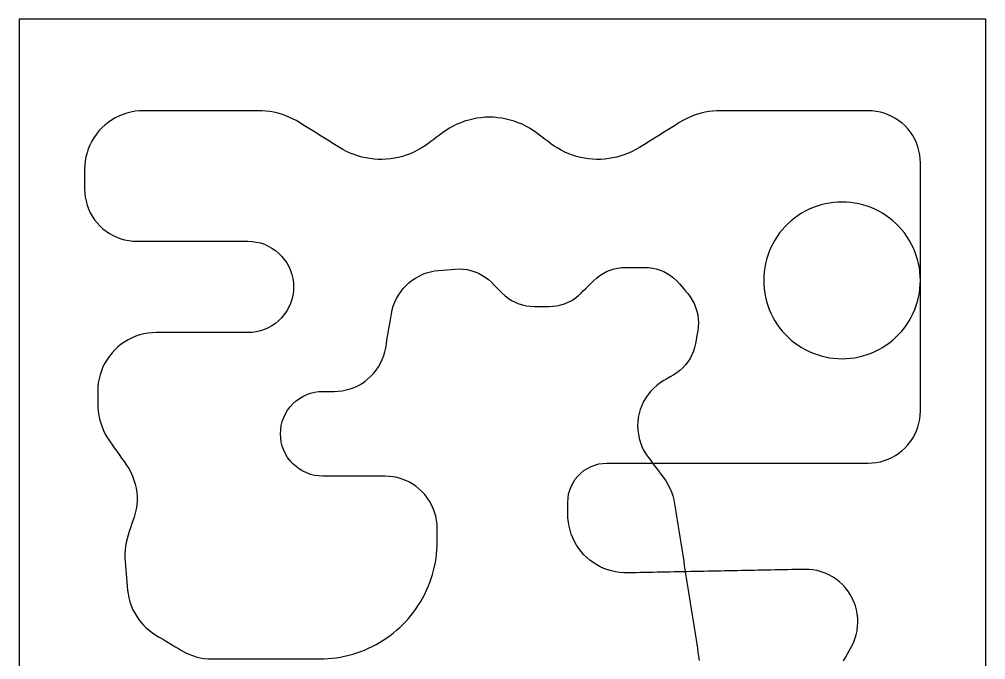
# Model space of a CAD drawing. Header units: millimetres. Extents: x 180000 to 328000, y 0 to 160000.
# Drawn here: x 180000 to 328000, y 61887 to 160000 of the extents above; entities that cross this region are included whole.
import ezdxf

# ---------------------------------------------------------------- set-up
doc = ezdxf.new("R2010")
doc.units = ezdxf.units.MM
for name, color, linetype in [('FLOOR', 8, 'Continuous'), ('LOWER', 4, 'Continuous'), ('MIDDLE', 30, 'Continuous'), ('UPPER', 3, 'Continuous')]:
    doc.layers.add(name, color=color, linetype=linetype)

msp = doc.modelspace()

# ---------------------------------------------------------------- linework, layer by layer
at = {"layer": 'FLOOR'}
msp.add_lwpolyline([(180000, 0), (328000, 0), (328000, 160000), (180000, 160000)], close=True, dxfattribs=at)
at = {"layer": 'LOWER'}
for p, q in [((304059, 131842, 1133), (303420, 131719, 1176)), ((304703, 131930, 1090), (304059, 131842, 1133)), ((305350, 131982, 1047), (304703, 131930, 1090)), ((306000, 132000, 1006), (305350, 131982, 1047)), ((306650, 131982, 966), (306000, 132000, 1006)), ((307297, 131930, 927), (306650, 131982, 966)), ((307941, 131842, 888), (307297, 131930, 927)), ((308580, 131719, 851), (307941, 131842, 888)), ((299813, 130282, 1455), (299266, 129932, 1504)), ((300379, 130602, 1407), (299813, 130282, 1455)), ((300961, 130891, 1359), (300379, 130602, 1407)), ((301558, 131148, 1312), (300961, 130891, 1359)), ((302168, 131372, 1266), (301558, 131148, 1312)), ((302790, 131563, 1221), (302168, 131372, 1266)), ((303420, 131719, 1176), (302790, 131563, 1221)), ((309210, 131563, 815), (308580, 131719, 851)), ((309832, 131372, 780), (309210, 131563, 815)), ((310442, 131148, 746), (309832, 131372, 780)), ((311039, 130891, 713), (310442, 131148, 746)), ((311621, 130602, 682), (311039, 130891, 713)), ((312187, 130282, 651), (311621, 130602, 682)), ((312734, 129932, 622), (312187, 130282, 651)), ((298231, 129146, 1603), (297748, 128712, 1654)), ((298738, 129553, 1553), (298231, 129146, 1603)), ((299266, 129932, 1504), (298738, 129553, 1553)), ((313262, 129553, 594), (312734, 129932, 622)), ((313769, 129146, 568), (313262, 129553, 594)), ((314252, 128712, 543), (313769, 129146, 568)), ((296854, 127769, 1756), (296447, 127262, 1808)), ((297288, 128252, 1704), (296854, 127769, 1756)), ((297748, 128712, 1654), (297288, 128252, 1704)), ((314712, 128252, 519), (314252, 128712, 543)), ((315146, 127769, 496), (314712, 128252, 519)), ((315553, 127262, 476), (315146, 127769, 496)), ((295718, 126187, 1912), (295398, 125621, 1965)), ((296068, 126734, 1860), (295718, 126187, 1912)), ((296447, 127262, 1808), (296068, 126734, 1860)), ((315932, 126734, 456), (315553, 127262, 476)), ((316282, 126187, 438), (315932, 126734, 456)), ((316602, 125621, 422), (316282, 126187, 438)), ((294852, 124442, 2072), (294628, 123832, 2125)), ((295109, 125039, 2018), (294852, 124442, 2072)), ((295398, 125621, 1965), (295109, 125039, 2018)), ((316891, 125039, 407), (316602, 125621, 422)), ((317148, 124442, 394), (316891, 125039, 407)), ((317372, 123832, 383), (317148, 124442, 394)), ((294437, 123210, 2179), (294281, 122580, 2233)), ((294628, 123832, 2125), (294437, 123210, 2179)), ((317563, 123210, 373), (317372, 123832, 383)), ((317719, 122580, 365), (317563, 123210, 373)), ((294158, 121941, 2287), (294070, 121297, 2341)), ((294281, 122580, 2233), (294158, 121941, 2287)), ((317842, 121941, 358), (317719, 122580, 365)), ((317930, 121297, 354), (317842, 121941, 358)), ((294018, 120650, 2396), (294000, 120000, 2450)), ((294070, 121297, 2341), (294018, 120650, 2396)), ((317982, 120650, 351), (317930, 121297, 354)), ((318000, 120000, 350), (317982, 120650, 351)), ((318000, 119355, 350), (318000, 120000, 350)), ((318000, 118710, 350), (318000, 119355, 350)), ((318000, 118065, 350), (318000, 118710, 350)), ((318000, 117419, 350), (318000, 118065, 350)), ((318000, 116774, 350), (318000, 117419, 350)), ((318000, 116129, 350), (318000, 116774, 350)), ((318000, 115484, 350), (318000, 116129, 350)), ((318000, 114839, 350), (318000, 115484, 350)), ((318000, 114194, 350), (318000, 114839, 350)), ((318000, 113548, 350), (318000, 114194, 350)), ((318000, 112903, 350), (318000, 113548, 350)), ((318000, 112258, 350), (318000, 112903, 350)), ((318000, 111613, 350), (318000, 112258, 350)), ((318000, 110968, 350), (318000, 111613, 350)), ((318000, 110323, 350), (318000, 110968, 350)), ((318000, 109677, 350), (318000, 110323, 350)), ((318000, 109032, 350), (318000, 109677, 350)), ((318000, 108387, 350), (318000, 109032, 350)), ((318000, 107742, 350), (318000, 108387, 350)), ((318000, 107097, 350), (318000, 107742, 350)), ((318000, 106452, 350), (318000, 107097, 350)), ((318000, 105806, 350), (318000, 106452, 350)), ((318000, 105161, 350), (318000, 105806, 350)), ((318000, 104516, 350), (318000, 105161, 350)), ((318000, 103871, 350), (318000, 104516, 350)), ((318000, 103226, 350), (318000, 103871, 350)), ((318000, 102581, 350), (318000, 103226, 350)), ((318000, 101935, 350), (318000, 102581, 350)), ((318000, 101290, 350), (318000, 101935, 350)), ((318000, 100645, 350), (318000, 101290, 350)), ((318000, 100000, 350), (318000, 100645, 350)), ((317902, 98749, 350), (317975, 99372, 350)), ((317975, 99372, 350), (318000, 100000, 350)), ((317608, 97528, 350), (317779, 98132, 350)), ((317779, 98132, 350), (317902, 98749, 350)), ((316821, 95820, 350), (317128, 96368, 350)), ((317128, 96368, 350), (317391, 96939, 350)), ((317391, 96939, 350), (317608, 97528, 350)), ((315657, 94343, 350), (316083, 94804, 350)), ((316083, 94804, 350), (316472, 95298, 350)), ((316472, 95298, 350), (316821, 95820, 350)), ((314180, 93179, 350), (314702, 93528, 350)), ((314702, 93528, 350), (315196, 93917, 350)), ((315196, 93917, 350), (315657, 94343, 350)), ((268146, 91706, 350), (268753, 91869, 350)), ((268753, 91869, 350), (269373, 91967, 350)), ((269373, 91967, 350), (270000, 92000, 350)), ((270000, 92000, 350), (270645, 92000, 350)), ((270645, 92000, 350), (271290, 92000, 350)), ((271290, 92000, 350), (271935, 92000, 350)), ((271935, 92000, 350), (272581, 92000, 350)), ((272581, 92000, 350), (273226, 92000, 350)), ((273226, 92000, 350), (273871, 92000, 350)), ((273871, 92000, 350), (274516, 92000, 350)), ((274516, 92000, 350), (275161, 92000, 350)), ((275161, 92000, 350), (275806, 92000, 350)), ((275806, 92000, 350), (276452, 92000, 350)), ((276452, 92000, 350), (277097, 92000, 350)), ((277097, 92000, 350), (277742, 92000, 350)), ((277742, 92000, 350), (278387, 92000, 350)), ((278387, 92000, 350), (279032, 92000, 350)), ((279032, 92000, 350), (279677, 92000, 350)), ((279677, 92000, 350), (280323, 92000, 350)), ((280323, 92000, 350), (280968, 92000, 350)), ((280968, 92000, 350), (281613, 92000, 350)), ((281613, 92000, 350), (282258, 92000, 350)), ((282258, 92000, 350), (282903, 92000, 350)), ((282903, 92000, 350), (283548, 92000, 350)), ((283548, 92000, 350), (284194, 92000, 350)), ((284194, 92000, 350), (284839, 92000, 350)), ((284839, 92000, 350), (285484, 92000, 350)), ((285484, 92000, 350), (286129, 92000, 350)), ((286129, 92000, 350), (286774, 92000, 350)), ((286774, 92000, 350), (287419, 92000, 350)), ((287419, 92000, 350), (288065, 92000, 350)), ((288065, 92000, 350), (288710, 92000, 350)), ((288710, 92000, 350), (289355, 92000, 350)), ((289355, 92000, 350), (290000, 92000, 350)), ((290000, 92000, 350), (290645, 92000, 350)), ((290645, 92000, 350), (291290, 92000, 350)), ((291290, 92000, 350), (291935, 92000, 350)), ((291935, 92000, 350), (292581, 92000, 350)), ((292581, 92000, 350), (293226, 92000, 350)), ((293226, 92000, 350), (293871, 92000, 350)), ((293871, 92000, 350), (294516, 92000, 350)), ((294516, 92000, 350), (295161, 92000, 350)), ((295161, 92000, 350), (295806, 92000, 350)), ((295806, 92000, 350), (296452, 92000, 350)), ((296452, 92000, 350), (297097, 92000, 350)), ((297097, 92000, 350), (297742, 92000, 350)), ((297742, 92000, 350), (298387, 92000, 350)), ((298387, 92000, 350), (299032, 92000, 350)), ((299032, 92000, 350), (299677, 92000, 350)), ((299677, 92000, 350), (300323, 92000, 350)), ((300323, 92000, 350), (300968, 92000, 350)), ((300968, 92000, 350), (301613, 92000, 350)), ((301613, 92000, 350), (302258, 92000, 350)), ((302258, 92000, 350), (302903, 92000, 350)), ((302903, 92000, 350), (303548, 92000, 350)), ((303548, 92000, 350), (304194, 92000, 350)), ((304194, 92000, 350), (304839, 92000, 350)), ((304839, 92000, 350), (305484, 92000, 350)), ((305484, 92000, 350), (306129, 92000, 350)), ((306129, 92000, 350), (306774, 92000, 350)), ((306774, 92000, 350), (307419, 92000, 350)), ((307419, 92000, 350), (308065, 92000, 350)), ((308065, 92000, 350), (308710, 92000, 350)), ((308710, 92000, 350), (309355, 92000, 350)), ((309355, 92000, 350), (310000, 92000, 350)), ((310000, 92000, 350), (310628, 92025, 350)), ((310628, 92025, 350), (311251, 92098, 350)), ((311251, 92098, 350), (311868, 92221, 350)), ((311868, 92221, 350), (312472, 92392, 350)), ((312472, 92392, 350), (313061, 92609, 350)), ((313061, 92609, 350), (313632, 92872, 350)), ((313632, 92872, 350), (314180, 93179, 350)), ((265541, 90015, 350), (265985, 90459, 350)), ((265985, 90459, 350), (266473, 90854, 350)), ((266473, 90854, 350), (267000, 91196, 350)), ((267000, 91196, 350), (267560, 91481, 350)), ((267560, 91481, 350), (268146, 91706, 350)), ((264519, 88440, 350), (264804, 89000, 350)), ((264804, 89000, 350), (265146, 89527, 350)), ((265146, 89527, 350), (265541, 90015, 350)), ((264131, 87247, 350), (264294, 87854, 350)), ((264294, 87854, 350), (264519, 88440, 350)), ((264000, 86000, 350), (264033, 86627, 350)), ((264000, 85394, 350), (264000, 86000, 350)), ((264033, 86627, 350), (264131, 87247, 350)), ((264000, 84788, 350), (264000, 85394, 350)), ((264000, 84182, 350), (264000, 84788, 350)), ((264022, 83560, 350), (264000, 84182, 350)), ((264086, 82941, 350), (264022, 83560, 350)), ((264193, 82328, 350), (264086, 82941, 350)), ((264342, 81724, 350), (264193, 82328, 350)), ((264533, 81131, 350), (264342, 81724, 350)), ((264764, 80553, 350), (264533, 81131, 350)), ((265034, 79993, 350), (264764, 80553, 350)), ((265343, 79452, 350), (265034, 79993, 350)), ((265688, 78934, 350), (265343, 79452, 350)), ((266068, 78442, 350), (265688, 78934, 350)), ((266482, 77976, 350), (266068, 78442, 350)), ((266926, 77541, 350), (266482, 77976, 350)), ((267399, 77137, 350), (266926, 77541, 350)), ((267900, 76766, 350), (267399, 77137, 350)), ((268424, 76432, 350), (267900, 76766, 350)), ((268971, 76134, 350), (268424, 76432, 350)), ((269537, 75875, 350), (268971, 76134, 350)), ((270119, 75655, 350), (269537, 75875, 350)), ((270715, 75477, 350), (270119, 75655, 350)), ((288010, 75480, 350), (287365, 75467, 350)), ((288655, 75493, 350), (288010, 75480, 350)), ((289299, 75506, 350), (288655, 75493, 350)), ((289944, 75519, 350), (289299, 75506, 350)), ((290589, 75532, 350), (289944, 75519, 350)), ((291234, 75545, 350), (290589, 75532, 350)), ((291878, 75558, 350), (291234, 75545, 350)), ((292523, 75570, 350), (291878, 75558, 350)), ((293168, 75583, 350), (292523, 75570, 350)), ((293813, 75596, 350), (293168, 75583, 350)), ((294458, 75609, 350), (293813, 75596, 350)), ((295102, 75622, 350), (294458, 75609, 350)), ((295747, 75635, 350), (295102, 75622, 350)), ((296392, 75648, 350), (295747, 75635, 350)), ((297037, 75661, 350), (296392, 75648, 350)), ((297681, 75674, 350), (297037, 75661, 350)), ((298326, 75687, 350), (297681, 75674, 350)), ((298971, 75699, 350), (298326, 75687, 350)), ((299616, 75712, 350), (298971, 75699, 350)), ((300260, 75725, 350), (299616, 75712, 350)), ((300902, 75712, 350), (300260, 75725, 350)), ((301541, 75648, 350), (300902, 75712, 350)), ((302173, 75533, 350), (301541, 75648, 350)), ((302793, 75367, 350), (302173, 75533, 350)), ((271322, 75340, 350), (270715, 75477, 350)), ((271937, 75245, 350), (271322, 75340, 350)), ((272558, 75193, 350), (271937, 75245, 350)), ((273180, 75184, 350), (272558, 75193, 350)), ((273825, 75196, 350), (273180, 75184, 350)), ((274470, 75209, 350), (273825, 75196, 350)), ((275114, 75222, 350), (274470, 75209, 350)), ((275759, 75235, 350), (275114, 75222, 350)), ((276404, 75248, 350), (275759, 75235, 350)), ((277049, 75261, 350), (276404, 75248, 350)), ((277693, 75274, 350), (277049, 75261, 350)), ((278338, 75287, 350), (277693, 75274, 350)), ((278983, 75300, 350), (278338, 75287, 350)), ((279628, 75313, 350), (278983, 75300, 350)), ((280272, 75325, 350), (279628, 75313, 350)), ((280917, 75338, 350), (280272, 75325, 350)), ((281562, 75351, 350), (280917, 75338, 350)), ((282207, 75364, 350), (281562, 75351, 350)), ((282852, 75377, 350), (282207, 75364, 350)), ((283496, 75390, 350), (282852, 75377, 350)), ((284141, 75403, 350), (283496, 75390, 350)), ((284786, 75416, 350), (284141, 75403, 350)), ((285431, 75429, 350), (284786, 75416, 350)), ((286075, 75442, 350), (285431, 75429, 350)), ((286720, 75454, 350), (286075, 75442, 350)), ((287365, 75467, 350), (286720, 75454, 350)), ((303398, 75152, 350), (302793, 75367, 350)), ((303984, 74889, 350), (303398, 75152, 350)), ((304547, 74580, 350), (303984, 74889, 350)), ((305083, 74227, 350), (304547, 74580, 350)), ((305589, 73833, 350), (305083, 74227, 350)), ((306062, 73398, 350), (305589, 73833, 350)), ((306499, 72928, 350), (306062, 73398, 350)), ((306897, 72424, 350), (306499, 72928, 350)), ((307252, 71889, 350), (306897, 72424, 350)), ((307564, 71328, 350), (307252, 71889, 350)), ((307830, 70743, 350), (307564, 71328, 350)), ((308048, 70139, 350), (307830, 70743, 350)), ((308217, 69520, 350), (308048, 70139, 350)), ((308336, 68889, 350), (308217, 69520, 350)), ((308403, 68251, 350), (308336, 68889, 350)), ((308420, 67609, 350), (308403, 68251, 350)), ((308298, 66331, 350), (308384, 66968, 350)), ((308384, 66968, 350), (308420, 67609, 350)), ((307973, 65090, 350), (308161, 65704, 350)), ((308161, 65704, 350), (308298, 66331, 350)), ((307153, 63360, 350), (307455, 63917, 350)), ((307455, 63917, 350), (307738, 64493, 350)), ((307738, 64493, 350), (307973, 65090, 350)), ((306248, 61689, 350), (306550, 62246, 350)), ((306550, 62246, 350), (306852, 62803, 350)), ((306852, 62803, 350), (307153, 63360, 350))]:
    msp.add_line(p, q, dxfattribs=at)
at = {"layer": 'MIDDLE'}
for p, q in [((195261, 145187, 4550), (194687, 144899, 4550)), ((195855, 145433, 4550), (195261, 145187, 4550)), ((196464, 145635, 4550), (195855, 145433, 4550)), ((197087, 145794, 4550), (196464, 145635, 4550)), ((197719, 145908, 4550), (197087, 145794, 4550)), ((198358, 145977, 4550), (197719, 145908, 4550)), ((199000, 146000, 4550), (198358, 145977, 4550)), ((199627, 146000, 4550), (199000, 146000, 4550)), ((200254, 146000, 4550), (199627, 146000, 4550)), ((200881, 146000, 4550), (200254, 146000, 4550)), ((201508, 146000, 4550), (200881, 146000, 4550)), ((202135, 146000, 4550), (201508, 146000, 4550)), ((202763, 146000, 4550), (202135, 146000, 4550)), ((203390, 146000, 4550), (202763, 146000, 4550)), ((204017, 146000, 4550), (203390, 146000, 4550)), ((204644, 146000, 4550), (204017, 146000, 4550)), ((205271, 146000, 4550), (204644, 146000, 4550)), ((205898, 146000, 4550), (205271, 146000, 4550)), ((206525, 146000, 4550), (205898, 146000, 4550)), ((207152, 146000, 4550), (206525, 146000, 4550)), ((207779, 146000, 4550), (207152, 146000, 4550)), ((208406, 146000, 4550), (207779, 146000, 4550)), ((209033, 146000, 4550), (208406, 146000, 4550)), ((209660, 146000, 4550), (209033, 146000, 4550)), ((210288, 146000, 4550), (209660, 146000, 4550)), ((210915, 146000, 4550), (210288, 146000, 4550)), ((211542, 146000, 4550), (210915, 146000, 4550)), ((212169, 146000, 4550), (211542, 146000, 4550)), ((212796, 146000, 4550), (212169, 146000, 4550)), ((213423, 146000, 4550), (212796, 146000, 4550)), ((214050, 146000, 4550), (213423, 146000, 4550)), ((214677, 146000, 4550), (214050, 146000, 4550)), ((215304, 146000, 4550), (214677, 146000, 4550)), ((215931, 146000, 4550), (215304, 146000, 4550)), ((216558, 146000, 4550), (215931, 146000, 4550)), ((217168, 145985, 4550), (216558, 146000, 4550)), ((217775, 145938, 4550), (217168, 145985, 4550)), ((218380, 145861, 4550), (217775, 145938, 4550)), ((218979, 145753, 4550), (218380, 145861, 4550)), ((219573, 145615, 4550), (218979, 145753, 4550)), ((220158, 145447, 4550), (219573, 145615, 4550)), ((220735, 145250, 4550), (220158, 145447, 4550)), ((221300, 145023, 4550), (220735, 145250, 4550)), ((283265, 145250, 4550), (282700, 145023, 4550)), ((283842, 145447, 4550), (283265, 145250, 4550)), ((284427, 145615, 4550), (283842, 145447, 4550)), ((285021, 145753, 4550), (284427, 145615, 4550)), ((285620, 145861, 4550), (285021, 145753, 4550)), ((286225, 145938, 4550), (285620, 145861, 4550)), ((286832, 145985, 4550), (286225, 145938, 4550)), ((287442, 146000, 4550), (286832, 145985, 4550)), ((288086, 146000, 4550), (287442, 146000, 4550)), ((288731, 146000, 4550), (288086, 146000, 4550)), ((289375, 146000, 4550), (288731, 146000, 4550)), ((290020, 146000, 4550), (289375, 146000, 4550)), ((290664, 146000, 4550), (290020, 146000, 4550)), ((291309, 146000, 4550), (290664, 146000, 4550)), ((291953, 146000, 4550), (291309, 146000, 4550)), ((292598, 146000, 4550), (291953, 146000, 4550)), ((293242, 146000, 4550), (292598, 146000, 4550)), ((293887, 146000, 4550), (293242, 146000, 4550)), ((294531, 146000, 4550), (293887, 146000, 4550)), ((295176, 146000, 4550), (294531, 146000, 4550)), ((295820, 146000, 4550), (295176, 146000, 4550)), ((296465, 146000, 4550), (295820, 146000, 4550)), ((297109, 146000, 4550), (296465, 146000, 4550)), ((297754, 146000, 4550), (297109, 146000, 4550)), ((298399, 146000, 4550), (297754, 146000, 4550)), ((299043, 146000, 4550), (298399, 146000, 4550)), ((299688, 146000, 4550), (299043, 146000, 4550)), ((300332, 146000, 4550), (299688, 146000, 4550)), ((300977, 146000, 4550), (300332, 146000, 4550)), ((301621, 146000, 4550), (300977, 146000, 4550)), ((302266, 146000, 4550), (301621, 146000, 4550)), ((302910, 146000, 4550), (302266, 146000, 4550)), ((303555, 146000, 4550), (302910, 146000, 4550)), ((304199, 146000, 4550), (303555, 146000, 4550)), ((304844, 146000, 4550), (304199, 146000, 4550)), ((305488, 146000, 4550), (304844, 146000, 4550)), ((306133, 146000, 4550), (305488, 146000, 4550)), ((306777, 146000, 4550), (306133, 146000, 4550)), ((307422, 146000, 4550), (306777, 146000, 4550)), ((308066, 146000, 4550), (307422, 146000, 4550)), ((308711, 146000, 4550), (308066, 146000, 4550)), ((309355, 146000, 4550), (308711, 146000, 4550)), ((310000, 146000, 4550), (309355, 146000, 4550)), ((310628, 145975, 4550), (310000, 146000, 4550)), ((311251, 145902, 4550), (310628, 145975, 4550)), ((311868, 145779, 4550), (311251, 145902, 4550)), ((312472, 145608, 4550), (311868, 145779, 4550)), ((313061, 145391, 4550), (312472, 145608, 4550)), ((313632, 145128, 4550), (313061, 145391, 4550)), ((314180, 144821, 4550), (313632, 145128, 4550)), ((193106, 143802, 4550), (192636, 143364, 4550)), ((193607, 144205, 4550), (193106, 143802, 4550)), ((194134, 144571, 4550), (193607, 144205, 4550)), ((194687, 144899, 4550), (194134, 144571, 4550)), ((221854, 144768, 4550), (221300, 145023, 4550)), ((222394, 144486, 4550), (221854, 144768, 4550)), ((222918, 144176, 4550), (222394, 144486, 4550)), ((223427, 143858, 4550), (222918, 144176, 4550)), ((223936, 143540, 4550), (223427, 143858, 4550)), ((246431, 143629, 4550), (245869, 143316, 4550)), ((247008, 143913, 4550), (246431, 143629, 4550)), ((247601, 144164, 4550), (247008, 143913, 4550)), ((248205, 144384, 4550), (247601, 144164, 4550)), ((248821, 144571, 4550), (248205, 144384, 4550)), ((249446, 144725, 4550), (248821, 144571, 4550)), ((250078, 144845, 4550), (249446, 144725, 4550)), ((250715, 144931, 4550), (250078, 144845, 4550)), ((251357, 144983, 4550), (250715, 144931, 4550)), ((252000, 145000, 4550), (251357, 144983, 4550)), ((252643, 144983, 4550), (252000, 145000, 4550)), ((253285, 144931, 4550), (252643, 144983, 4550)), ((253922, 144845, 4550), (253285, 144931, 4550)), ((254554, 144725, 4550), (253922, 144845, 4550)), ((255179, 144571, 4550), (254554, 144725, 4550)), ((255795, 144384, 4550), (255179, 144571, 4550)), ((256399, 144164, 4550), (255795, 144384, 4550)), ((256992, 143913, 4550), (256399, 144164, 4550)), ((257569, 143629, 4550), (256992, 143913, 4550)), ((258131, 143316, 4550), (257569, 143629, 4550)), ((280573, 143858, 4550), (280064, 143540, 4550)), ((281082, 144176, 4550), (280573, 143858, 4550)), ((281606, 144486, 4550), (281082, 144176, 4550)), ((282146, 144768, 4550), (281606, 144486, 4550)), ((282700, 145023, 4550), (282146, 144768, 4550)), ((314702, 144472, 4550), (314180, 144821, 4550)), ((315196, 144083, 4550), (314702, 144472, 4550)), ((315657, 143657, 4550), (315196, 144083, 4550)), ((316083, 143196, 4550), (315657, 143657, 4550)), ((191795, 142393, 4550), (191429, 141866, 4550)), ((192198, 142894, 4550), (191795, 142393, 4550)), ((192636, 143364, 4550), (192198, 142894, 4550)), ((224444, 143222, 4550), (223936, 143540, 4550)), ((224953, 142904, 4550), (224444, 143222, 4550)), ((225462, 142586, 4550), (224953, 142904, 4550)), ((225970, 142268, 4550), (225462, 142586, 4550)), ((226479, 141951, 4550), (225970, 142268, 4550)), ((244357, 142267, 4550), (243913, 141935, 4550)), ((244800, 142600, 4550), (244357, 142267, 4550)), ((245325, 142972, 4550), (244800, 142600, 4550)), ((245869, 143316, 4550), (245325, 142972, 4550)), ((258675, 142972, 4550), (258131, 143316, 4550)), ((259200, 142600, 4550), (258675, 142972, 4550)), ((259643, 142267, 4550), (259200, 142600, 4550)), ((260087, 141935, 4550), (259643, 142267, 4550)), ((278030, 142268, 4550), (277521, 141951, 4550)), ((278538, 142586, 4550), (278030, 142268, 4550)), ((279047, 142904, 4550), (278538, 142586, 4550)), ((279556, 143222, 4550), (279047, 142904, 4550)), ((280064, 143540, 4550), (279556, 143222, 4550)), ((316472, 142702, 4550), (316083, 143196, 4550)), ((316821, 142180, 4550), (316472, 142702, 4550)), ((317128, 141632, 4550), (316821, 142180, 4550)), ((190813, 140739, 4550), (190567, 140145, 4550)), ((191101, 141313, 4550), (190813, 140739, 4550)), ((191429, 141866, 4550), (191101, 141313, 4550)), ((226988, 141633, 4550), (226479, 141951, 4550)), ((227497, 141315, 4550), (226988, 141633, 4550)), ((228005, 140997, 4550), (227497, 141315, 4550)), ((228514, 140679, 4550), (228005, 140997, 4550)), ((229023, 140361, 4550), (228514, 140679, 4550)), ((242583, 140937, 4550), (242071, 140574, 4550)), ((243026, 141270, 4550), (242583, 140937, 4550)), ((243470, 141602, 4550), (243026, 141270, 4550)), ((243913, 141935, 4550), (243470, 141602, 4550)), ((260530, 141602, 4550), (260087, 141935, 4550)), ((260974, 141270, 4550), (260530, 141602, 4550)), ((261417, 140937, 4550), (260974, 141270, 4550)), ((261929, 140574, 4550), (261417, 140937, 4550)), ((275486, 140679, 4550), (274977, 140361, 4550)), ((275995, 140997, 4550), (275486, 140679, 4550)), ((276503, 141315, 4550), (275995, 140997, 4550)), ((277012, 141633, 4550), (276503, 141315, 4550)), ((277521, 141951, 4550), (277012, 141633, 4550)), ((317391, 141061, 4550), (317128, 141632, 4550)), ((317608, 140472, 4550), (317391, 141061, 4550)), ((190365, 139536, 4550), (190206, 138913, 4550)), ((190567, 140145, 4550), (190365, 139536, 4550)), ((229563, 140043, 4550), (229023, 140361, 4550)), ((230119, 139753, 4550), (229563, 140043, 4550)), ((230690, 139493, 4550), (230119, 139753, 4550)), ((231273, 139263, 4550), (230690, 139493, 4550)), ((231868, 139063, 4550), (231273, 139263, 4550)), ((239270, 139184, 4550), (238672, 138996, 4550)), ((239858, 139403, 4550), (239270, 139184, 4550)), ((240433, 139652, 4550), (239858, 139403, 4550)), ((240995, 139930, 4550), (240433, 139652, 4550)), ((241542, 140238, 4550), (240995, 139930, 4550)), ((242071, 140574, 4550), (241542, 140238, 4550)), ((262458, 140238, 4550), (261929, 140574, 4550)), ((263005, 139930, 4550), (262458, 140238, 4550)), ((263567, 139652, 4550), (263005, 139930, 4550)), ((264142, 139403, 4550), (263567, 139652, 4550)), ((264730, 139184, 4550), (264142, 139403, 4550)), ((265328, 138996, 4550), (264730, 139184, 4550)), ((272727, 139263, 4550), (272132, 139063, 4550)), ((273310, 139493, 4550), (272727, 139263, 4550)), ((273881, 139753, 4550), (273310, 139493, 4550)), ((274437, 140043, 4550), (273881, 139753, 4550)), ((274977, 140361, 4550), (274437, 140043, 4550)), ((317779, 139868, 4550), (317608, 140472, 4550)), ((317902, 139251, 4550), (317779, 139868, 4550)), ((317975, 138628, 4550), (317902, 139251, 4550)), ((190023, 137642, 4550), (190000, 137000, 4550)), ((190092, 138281, 4550), (190023, 137642, 4550)), ((190206, 138913, 4550), (190092, 138281, 4550)), ((232472, 138895, 4550), (231868, 139063, 4550)), ((233084, 138759, 4550), (232472, 138895, 4550)), ((233702, 138655, 4550), (233084, 138759, 4550)), ((234325, 138584, 4550), (233702, 138655, 4550)), ((234951, 138545, 4550), (234325, 138584, 4550)), ((235578, 138538, 4550), (234951, 138545, 4550)), ((236205, 138565, 4550), (235578, 138538, 4550)), ((236829, 138624, 4550), (236205, 138565, 4550)), ((237450, 138716, 4550), (236829, 138624, 4550)), ((238064, 138840, 4550), (237450, 138716, 4550)), ((238672, 138996, 4550), (238064, 138840, 4550)), ((265936, 138840, 4550), (265328, 138996, 4550)), ((266550, 138716, 4550), (265936, 138840, 4550)), ((267171, 138624, 4550), (266550, 138716, 4550)), ((267795, 138565, 4550), (267171, 138624, 4550)), ((268422, 138538, 4550), (267795, 138565, 4550)), ((269049, 138545, 4550), (268422, 138538, 4550)), ((269675, 138584, 4550), (269049, 138545, 4550)), ((270298, 138655, 4550), (269675, 138584, 4550)), ((270916, 138759, 4550), (270298, 138655, 4550)), ((271528, 138895, 4550), (270916, 138759, 4550)), ((272132, 139063, 4550), (271528, 138895, 4550)), ((318000, 138000, 4550), (317975, 138628, 4550)), ((318000, 137357, 4550), (318000, 138000, 4550)), ((190000, 137000, 4550), (190000, 136400, 4550)), ((190000, 136400, 4550), (190000, 135800, 4550)), ((318000, 136714, 4550), (318000, 137357, 4550)), ((318000, 136071, 4550), (318000, 136714, 4550)), ((190000, 135800, 4550), (190000, 135200, 4550)), ((190000, 135200, 4550), (190000, 134600, 4550)), ((318000, 135429, 4550), (318000, 136071, 4550)), ((318000, 134786, 4550), (318000, 135429, 4550)), ((318000, 134143, 4550), (318000, 134786, 4550)), ((190000, 134600, 4550), (190000, 134000, 4550)), ((190000, 134000, 4550), (190025, 133372, 4550)), ((190025, 133372, 4550), (190098, 132749, 4550)), ((318000, 133500, 4550), (318000, 134143, 4550)), ((318000, 132857, 4550), (318000, 133500, 4550)), ((190098, 132749, 4550), (190221, 132132, 4550)), ((190221, 132132, 4550), (190392, 131528, 4550)), ((318000, 132214, 4550), (318000, 132857, 4550)), ((318000, 131571, 4550), (318000, 132214, 4550)), ((190392, 131528, 4550), (190609, 130939, 4550)), ((190609, 130939, 4550), (190872, 130368, 4550)), ((190872, 130368, 4550), (191179, 129820, 4550)), ((318000, 130929, 4550), (318000, 131571, 4550)), ((318000, 130286, 4550), (318000, 130929, 4550)), ((318000, 129643, 4550), (318000, 130286, 4550)), ((191179, 129820, 4550), (191528, 129298, 4550)), ((191528, 129298, 4550), (191917, 128804, 4550)), ((191917, 128804, 4550), (192343, 128343, 4550)), ((318000, 129000, 4550), (318000, 129643, 4550)), ((318000, 128357, 4550), (318000, 129000, 4550)), ((192343, 128343, 4550), (192804, 127917, 4550)), ((192804, 127917, 4550), (193298, 127528, 4550)), ((193298, 127528, 4550), (193820, 127179, 4550)), ((318000, 127714, 4550), (318000, 128357, 4550)), ((318000, 127071, 4550), (318000, 127714, 4550)), ((193820, 127179, 4550), (194368, 126872, 4550)), ((194368, 126872, 4550), (194939, 126609, 4550)), ((194939, 126609, 4550), (195528, 126392, 4550)), ((195528, 126392, 4550), (196132, 126221, 4550)), ((196132, 126221, 4550), (196749, 126098, 4550)), ((196749, 126098, 4550), (197372, 126025, 4550)), ((197372, 126025, 4550), (198000, 126000, 4550)), ((198000, 126000, 4550), (198630, 126000, 4550)), ((198630, 126000, 4550), (199259, 126000, 4550)), ((199259, 126000, 4550), (199889, 126000, 4550)), ((199889, 126000, 4550), (200519, 126000, 4550)), ((200519, 126000, 4550), (201148, 126000, 4550)), ((201148, 126000, 4550), (201778, 126000, 4550)), ((201778, 126000, 4550), (202407, 126000, 4550)), ((202407, 126000, 4550), (203037, 126000, 4550)), ((203037, 126000, 4550), (203667, 126000, 4550)), ((203667, 126000, 4550), (204296, 126000, 4550)), ((204296, 126000, 4550), (204926, 126000, 4550)), ((204926, 126000, 4550), (205556, 126000, 4550)), ((205556, 126000, 4550), (206185, 126000, 4550)), ((206185, 126000, 4550), (206815, 126000, 4550)), ((206815, 126000, 4550), (207444, 126000, 4550)), ((207444, 126000, 4550), (208074, 126000, 4550)), ((208074, 126000, 4550), (208704, 126000, 4550)), ((208704, 126000, 4550), (209333, 126000, 4550)), ((209333, 126000, 4550), (209963, 126000, 4550)), ((209963, 126000, 4550), (210593, 126000, 4550)), ((210593, 126000, 4550), (211222, 126000, 4550)), ((211222, 126000, 4550), (211852, 126000, 4550)), ((211852, 126000, 4550), (212481, 126000, 4550)), ((212481, 126000, 4550), (213111, 126000, 4550)), ((213111, 126000, 4550), (213741, 126000, 4550)), ((213741, 126000, 4550), (214370, 126000, 4550)), ((214370, 126000, 4550), (215000, 126000, 4550)), ((215000, 126000, 4550), (215646, 125970, 4550)), ((215646, 125970, 4550), (216286, 125881, 4550)), ((216286, 125881, 4550), (216916, 125733, 4550)), ((318000, 126429, 4550), (318000, 127071, 4550)), ((318000, 125786, 4550), (318000, 126429, 4550)), ((216916, 125733, 4550), (217529, 125527, 4550)), ((217529, 125527, 4550), (218120, 125266, 4550)), ((218120, 125266, 4550), (218685, 124952, 4550)), ((218685, 124952, 4550), (219218, 124586, 4550)), ((219218, 124586, 4550), (219716, 124173, 4550)), ((318000, 125143, 4550), (318000, 125786, 4550)), ((318000, 124500, 4550), (318000, 125143, 4550)), ((318000, 123857, 4550), (318000, 124500, 4550)), ((219716, 124173, 4550), (220173, 123716, 4550)), ((220173, 123716, 4550), (220586, 123218, 4550)), ((220586, 123218, 4550), (220952, 122685, 4550)), ((318000, 123214, 4550), (318000, 123857, 4550)), ((318000, 122571, 4550), (318000, 123214, 4550)), ((220952, 122685, 4550), (221266, 122120, 4550)), ((221266, 122120, 4550), (221527, 121529, 4550)), ((221527, 121529, 4550), (221733, 120916, 4550)), ((318000, 121929, 4550), (318000, 122571, 4550)), ((318000, 121286, 4550), (318000, 121929, 4550)), ((221733, 120916, 4550), (221881, 120286, 4550)), ((221881, 120286, 4550), (221970, 119646, 4550)), ((294000, 120000, 2450), (294018, 119350, 2504)), ((317982, 119350, 4549), (318000, 120000, 4550)), ((318000, 120643, 4550), (318000, 121286, 4550)), ((318000, 120000, 4550), (318000, 120643, 4550)), ((221970, 119646, 4550), (222000, 119000, 4550)), ((222000, 119000, 4550), (221970, 118354, 4550)), ((294018, 119350, 2504), (294070, 118703, 2559)), ((294070, 118703, 2559), (294158, 118059, 2613)), ((317842, 118059, 4542), (317930, 118703, 4546)), ((317930, 118703, 4546), (317982, 119350, 4549)), ((221733, 117084, 4550), (221527, 116471, 4550)), ((221881, 117714, 4550), (221733, 117084, 4550)), ((221970, 118354, 4550), (221881, 117714, 4550)), ((294158, 118059, 2613), (294281, 117420, 2667)), ((294281, 117420, 2667), (294437, 116790, 2721)), ((317563, 116790, 4527), (317719, 117420, 4535)), ((317719, 117420, 4535), (317842, 118059, 4542)), ((221266, 115880, 4550), (220952, 115315, 4550)), ((221527, 116471, 4550), (221266, 115880, 4550)), ((294437, 116790, 2721), (294628, 116168, 2775)), ((294628, 116168, 2775), (294852, 115558, 2828)), ((294852, 115558, 2828), (295109, 114961, 2882)), ((316891, 114961, 4493), (317148, 115558, 4506)), ((317148, 115558, 4506), (317372, 116168, 4517)), ((317372, 116168, 4517), (317563, 116790, 4527)), ((220173, 114284, 4550), (219716, 113827, 4550)), ((220586, 114782, 4550), (220173, 114284, 4550)), ((220952, 115315, 4550), (220586, 114782, 4550)), ((295109, 114961, 2882), (295398, 114379, 2935)), ((295398, 114379, 2935), (295718, 113813, 2988)), ((316282, 113813, 4462), (316602, 114379, 4478)), ((316602, 114379, 4478), (316891, 114961, 4493)), ((218120, 112734, 4568), (217529, 112473, 4579)), ((218685, 113048, 4559), (218120, 112734, 4568)), ((219218, 113414, 4553), (218685, 113048, 4559)), ((219716, 113827, 4550), (219218, 113414, 4553)), ((295718, 113813, 2988), (296068, 113266, 3040)), ((296068, 113266, 3040), (296447, 112738, 3092)), ((296447, 112738, 3092), (296854, 112231, 3144)), ((315146, 112231, 4404), (315553, 112738, 4424)), ((315553, 112738, 4424), (315932, 113266, 4444)), ((315932, 113266, 4444), (316282, 113813, 4462)), ((197261, 111187, 5986), (196687, 110899, 6051)), ((197855, 111433, 5921), (197261, 111187, 5986)), ((198464, 111635, 5857), (197855, 111433, 5921)), ((199087, 111794, 5794), (198464, 111635, 5857)), ((199719, 111908, 5731), (199087, 111794, 5794)), ((200358, 111977, 5670), (199719, 111908, 5731)), ((201000, 112000, 5609), (200358, 111977, 5670)), ((201636, 112000, 5550), (201000, 112000, 5609)), ((202273, 112000, 5493), (201636, 112000, 5550)), ((202909, 112000, 5436), (202273, 112000, 5493)), ((203545, 112000, 5380), (202909, 112000, 5436)), ((204182, 112000, 5326), (203545, 112000, 5380)), ((204818, 112000, 5273), (204182, 112000, 5326)), ((205455, 112000, 5221), (204818, 112000, 5273)), ((206091, 112000, 5171), (205455, 112000, 5221)), ((206727, 112000, 5122), (206091, 112000, 5171)), ((207364, 112000, 5075), (206727, 112000, 5122)), ((208000, 112000, 5029), (207364, 112000, 5075)), ((208636, 112000, 4985), (208000, 112000, 5029)), ((209273, 112000, 4943), (208636, 112000, 4985)), ((209909, 112000, 4902), (209273, 112000, 4943)), ((210545, 112000, 4864), (209909, 112000, 4902)), ((211182, 112000, 4827), (210545, 112000, 4864)), ((211818, 112000, 4793), (211182, 112000, 4827)), ((212455, 112000, 4760), (211818, 112000, 4793)), ((213091, 112000, 4729), (212455, 112000, 4760)), ((213727, 112000, 4701), (213091, 112000, 4729)), ((214364, 112000, 4675), (213727, 112000, 4701)), ((215000, 112000, 4651), (214364, 112000, 4675)), ((215646, 112030, 4629), (215000, 112000, 4651)), ((216286, 112119, 4610), (215646, 112030, 4629)), ((216916, 112267, 4593), (216286, 112119, 4610)), ((217529, 112473, 4579), (216916, 112267, 4593)), ((296854, 112231, 3144), (297288, 111748, 3196)), ((297288, 111748, 3196), (297748, 111288, 3246)), ((297748, 111288, 3246), (298231, 110854, 3297)), ((313769, 110854, 4332), (314252, 111288, 4357)), ((314252, 111288, 4357), (314712, 111748, 4381)), ((314712, 111748, 4381), (315146, 112231, 4404)), ((195106, 109802, 6250), (194636, 109364, 6317)), ((195607, 110205, 6183), (195106, 109802, 6250)), ((196134, 110571, 6117), (195607, 110205, 6183)), ((196687, 110899, 6051), (196134, 110571, 6117)), ((298231, 110854, 3297), (298738, 110447, 3347)), ((298738, 110447, 3347), (299266, 110068, 3396)), ((299266, 110068, 3396), (299813, 109718, 3445)), ((299813, 109718, 3445), (300379, 109398, 3493)), ((311621, 109398, 4218), (312187, 109718, 4249)), ((312187, 109718, 4249), (312734, 110068, 4278)), ((312734, 110068, 4278), (313262, 110447, 4306)), ((313262, 110447, 4306), (313769, 110854, 4332)), ((193795, 108393, 6452), (193429, 107866, 6520)), ((194198, 108894, 6385), (193795, 108393, 6452)), ((194636, 109364, 6317), (194198, 108894, 6385)), ((300379, 109398, 3493), (300961, 109109, 3541)), ((300961, 109109, 3541), (301558, 108852, 3588)), ((301558, 108852, 3588), (302168, 108628, 3634)), ((302168, 108628, 3634), (302790, 108437, 3679)), ((302790, 108437, 3679), (303420, 108281, 3724)), ((303420, 108281, 3724), (304059, 108158, 3767)), ((304059, 108158, 3767), (304703, 108070, 3810)), ((304703, 108070, 3810), (305350, 108018, 3853)), ((306650, 108018, 3934), (307297, 108070, 3973)), ((307297, 108070, 3973), (307941, 108158, 4012)), ((307941, 108158, 4012), (308580, 108281, 4049)), ((308580, 108281, 4049), (309210, 108437, 4085)), ((309210, 108437, 4085), (309832, 108628, 4120)), ((309832, 108628, 4120), (310442, 108852, 4154)), ((310442, 108852, 4154), (311039, 109109, 4187)), ((311039, 109109, 4187), (311621, 109398, 4218)), ((193101, 107313, 6588), (192813, 106739, 6657)), ((193429, 107866, 6520), (193101, 107313, 6588)), ((305350, 108018, 3853), (306000, 108000, 3894)), ((306000, 108000, 3894), (306650, 108018, 3934)), ((280231, 86399, 6613), (280350, 85782, 6558)), ((280350, 85782, 6558), (280450, 85150, 6502)), ((280450, 85150, 6502), (280550, 84518, 6445)), ((280550, 84518, 6445), (280649, 83887, 6388)), ((280649, 83887, 6388), (280749, 83255, 6330)), ((280749, 83255, 6330), (280849, 82623, 6272)), ((280849, 82623, 6272), (280949, 81991, 6214)), ((280949, 81991, 6214), (281048, 81360, 6155)), ((281048, 81360, 6155), (281148, 80728, 6096)), ((281148, 80728, 6096), (281248, 80096, 6037)), ((281248, 80096, 6037), (281348, 79464, 5977)), ((281348, 79464, 5977), (281447, 78833, 5918)), ((281447, 78833, 5918), (281547, 78201, 5857)), ((281547, 78201, 5857), (281647, 77569, 5797)), ((281647, 77569, 5797), (281747, 76937, 5736)), ((281747, 76937, 5736), (281847, 76305, 5675)), ((281847, 76305, 5675), (281946, 75674, 5614)), ((281946, 75674, 5614), (282046, 75042, 5553)), ((282046, 75042, 5553), (282146, 74410, 5491)), ((282146, 74410, 5491), (282246, 73778, 5429)), ((282246, 73778, 5429), (282345, 73147, 5368)), ((282345, 73147, 5368), (282445, 72515, 5305)), ((282445, 72515, 5305), (282545, 71883, 5243)), ((282545, 71883, 5243), (282645, 71251, 5181)), ((282645, 71251, 5181), (282744, 70620, 5118)), ((282744, 70620, 5118), (282844, 69988, 5056)), ((282844, 69988, 5056), (282944, 69356, 4993)), ((282944, 69356, 4993), (283044, 68724, 4930)), ((283044, 68724, 4930), (283143, 68092, 4867)), ((283143, 68092, 4867), (283243, 67461, 4804)), ((283243, 67461, 4804), (283343, 66829, 4741)), ((283343, 66829, 4741), (283443, 66197, 4678)), ((283443, 66197, 4678), (283542, 65565, 4615)), ((283542, 65565, 4615), (283642, 64934, 4552)), ((283642, 64934, 4552), (283742, 64302, 4489)), ((283742, 64302, 4489), (283842, 63670, 4426)), ((283842, 63670, 4426), (283941, 63038, 4363)), ((283941, 63038, 4363), (284041, 62407, 4300)), ((284041, 62407, 4300), (284141, 61775, 4237))]:
    msp.add_line(p, q, dxfattribs=at)
at = {"layer": 'UPPER'}
for p, q in [((242976, 121318, 8750), (243586, 121441, 8750)), ((243586, 121441, 8750), (244203, 121517, 8750)), ((244203, 121517, 8750), (244844, 121570, 8750)), ((244844, 121570, 8750), (245484, 121624, 8750)), ((245484, 121624, 8750), (246124, 121677, 8750)), ((246124, 121677, 8750), (246765, 121730, 8750)), ((246765, 121730, 8750), (247372, 121755, 8750)), ((247372, 121755, 8750), (247979, 121726, 8750)), ((247979, 121726, 8750), (248581, 121645, 8750)), ((248581, 121645, 8750), (249174, 121512, 8750)), ((249174, 121512, 8750), (249754, 121327, 8750)), ((269941, 121344, 8750), (270505, 121578, 8750)), ((270505, 121578, 8750), (271088, 121761, 8750)), ((271088, 121761, 8750), (271684, 121894, 8750)), ((271684, 121894, 8750), (272289, 121973, 8750)), ((272289, 121973, 8750), (272899, 122000, 8750)), ((272899, 122000, 8750), (273467, 122000, 8750)), ((273467, 122000, 8750), (274034, 122000, 8750)), ((274034, 122000, 8750), (274601, 122000, 8750)), ((274601, 122000, 8750), (275168, 122000, 8750)), ((275168, 122000, 8750), (275735, 122000, 8750)), ((275735, 122000, 8750), (276345, 121973, 8750)), ((276345, 121973, 8750), (276951, 121894, 8750)), ((276951, 121894, 8750), (277547, 121761, 8750)), ((277547, 121761, 8750), (278130, 121578, 8750)), ((278130, 121578, 8750), (278694, 121344, 8750)), ((239680, 119635, 8750), (240169, 120020, 8750)), ((240169, 120020, 8750), (240687, 120365, 8750)), ((240687, 120365, 8750), (241230, 120669, 8750)), ((241230, 120669, 8750), (241794, 120931, 8750)), ((241794, 120931, 8750), (242378, 121147, 8750)), ((242378, 121147, 8750), (242976, 121318, 8750)), ((249754, 121327, 8750), (250315, 121094, 8750)), ((250315, 121094, 8750), (250853, 120812, 8750)), ((250853, 120812, 8750), (251366, 120485, 8750)), ((251366, 120485, 8750), (251848, 120115, 8750)), ((251848, 120115, 8750), (252296, 119704, 8750)), ((267570, 119570, 8750), (267950, 119950, 8750)), ((267950, 119950, 8750), (268400, 120362, 8750)), ((268400, 120362, 8750), (268884, 120734, 8750)), ((268884, 120734, 8750), (269399, 121062, 8750)), ((269399, 121062, 8750), (269941, 121344, 8750)), ((278694, 121344, 8750), (279236, 121062, 8749)), ((279236, 121062, 8749), (279751, 120733, 8748)), ((279751, 120733, 8748), (280235, 120361, 8745)), ((280235, 120361, 8745), (280686, 119949, 8741)), ((280686, 119949, 8741), (281098, 119498, 8736)), ((238413, 118270, 8750), (238799, 118757, 8750)), ((238799, 118757, 8750), (239223, 119213, 8750)), ((239223, 119213, 8750), (239680, 119635, 8750)), ((252296, 119704, 8750), (252709, 119291, 8750)), ((252709, 119291, 8750), (253123, 118877, 8750)), ((253123, 118877, 8750), (253536, 118464, 8750)), ((253536, 118464, 8750), (253950, 118050, 8750)), ((266050, 118050, 8750), (266430, 118430, 8750)), ((266430, 118430, 8750), (266810, 118810, 8750)), ((266810, 118810, 8750), (267190, 119190, 8750)), ((267190, 119190, 8750), (267570, 119570, 8750)), ((281098, 119498, 8736), (281415, 119121, 8731)), ((281415, 119121, 8731), (281732, 118743, 8725)), ((281732, 118743, 8725), (282048, 118366, 8719)), ((237495, 116649, 8750), (237758, 117213, 8750)), ((237758, 117213, 8750), (238065, 117754, 8750)), ((238065, 117754, 8750), (238413, 118270, 8750)), ((253950, 118050, 8750), (254400, 117638, 8750)), ((254400, 117638, 8750), (254884, 117266, 8750)), ((254884, 117266, 8750), (255399, 116938, 8750)), ((255399, 116938, 8750), (255941, 116656, 8750)), ((264059, 116656, 8750), (264601, 116938, 8750)), ((264601, 116938, 8750), (265116, 117266, 8750)), ((265116, 117266, 8750), (265600, 117638, 8750)), ((265600, 117638, 8750), (266050, 118050, 8750)), ((282048, 118366, 8719), (282365, 117988, 8712)), ((282365, 117988, 8712), (282736, 117504, 8702)), ((282736, 117504, 8702), (283064, 116989, 8692)), ((283064, 116989, 8692), (283346, 116448, 8680)), ((236977, 114860, 8750), (237103, 115469, 8750)), ((237103, 115469, 8750), (237276, 116067, 8750)), ((237276, 116067, 8750), (237495, 116649, 8750)), ((255941, 116656, 8750), (256505, 116422, 8750)), ((256505, 116422, 8750), (257088, 116239, 8750)), ((257088, 116239, 8750), (257684, 116106, 8750)), ((257684, 116106, 8750), (258289, 116027, 8750)), ((258289, 116027, 8750), (258899, 116000, 8750)), ((258899, 116000, 8750), (259450, 116000, 8750)), ((259450, 116000, 8750), (260000, 116000, 8750)), ((260000, 116000, 8750), (260550, 116000, 8750)), ((260550, 116000, 8750), (261101, 116000, 8750)), ((261101, 116000, 8750), (261711, 116027, 8750)), ((261711, 116027, 8750), (262316, 116106, 8750)), ((262316, 116106, 8750), (262912, 116239, 8750)), ((262912, 116239, 8750), (263495, 116422, 8750)), ((263495, 116422, 8750), (264059, 116656, 8750)), ((283346, 116448, 8680), (283579, 115885, 8667)), ((283579, 115885, 8667), (283763, 115303, 8653)), ((236785, 113710, 8750), (236881, 114285, 8750)), ((236881, 114285, 8750), (236977, 114860, 8750)), ((283763, 115303, 8653), (283895, 114707, 8639)), ((283895, 114707, 8639), (283975, 114103, 8623)), ((283975, 114103, 8623), (284002, 113493, 8606)), ((236497, 111985, 8750), (236593, 112560, 8750)), ((236593, 112560, 8750), (236689, 113135, 8750)), ((236689, 113135, 8750), (236785, 113710, 8750)), ((283975, 112884, 8588), (283896, 112279, 8570)), ((284002, 113493, 8606), (283975, 112884, 8588)), ((236306, 110835, 8750), (236402, 111410, 8750)), ((236402, 111410, 8750), (236497, 111985, 8750)), ((283726, 111308, 8538), (283640, 110823, 8521)), ((283811, 111793, 8554), (283726, 111308, 8538)), ((283896, 112279, 8570), (283811, 111793, 8554)), ((235987, 109073, 8750), (236114, 109685, 8750)), ((236114, 109685, 8750), (236210, 110260, 8750)), ((236210, 110260, 8750), (236306, 110835, 8750)), ((283423, 109741, 8480), (283240, 109158, 8457)), ((283555, 110337, 8503), (283423, 109741, 8480)), ((283640, 110823, 8521), (283555, 110337, 8503)), ((235593, 107889, 8750), (235814, 108473, 8750)), ((235814, 108473, 8750), (235987, 109073, 8750)), ((282724, 108051, 8407), (282396, 107535, 8381)), ((283006, 108593, 8432), (282724, 108051, 8407)), ((283240, 109158, 8457), (283006, 108593, 8432)), ((192813, 106739, 6657), (192567, 106145, 6725)), ((234670, 106263, 8750), (235020, 106780, 8750)), ((235020, 106780, 8750), (235328, 107323, 8750)), ((235328, 107323, 8750), (235593, 107889, 8750)), ((281612, 106600, 8326), (281161, 106187, 8297)), ((282024, 107050, 8354), (281612, 106600, 8326)), ((282396, 107535, 8381), (282024, 107050, 8354)), ((192365, 105536, 6793), (192206, 104913, 6861)), ((192567, 106145, 6725), (192365, 105536, 6793)), ((233394, 104896, 8750), (233854, 105318, 8750)), ((233854, 105318, 8750), (234281, 105774, 8750)), ((234281, 105774, 8750), (234670, 106263, 8750)), ((279674, 105205, 8208), (279186, 104923, 8179)), ((280161, 105486, 8237), (279674, 105205, 8208)), ((280677, 105815, 8267), (280161, 105486, 8237)), ((281161, 106187, 8297), (280677, 105815, 8267)), ((192023, 103642, 6996), (192000, 103000, 7063)), ((192092, 104281, 6928), (192023, 103642, 6996)), ((192206, 104913, 6861), (192092, 104281, 6928)), ((230681, 103387, 8750), (231268, 103602, 8750)), ((231268, 103602, 8750), (231836, 103862, 8750)), ((231836, 103862, 8750), (232382, 104166, 8750)), ((232382, 104166, 8750), (232902, 104511, 8750)), ((232902, 104511, 8750), (233394, 104896, 8750)), ((277638, 103909, 8077), (277155, 103481, 8040)), ((278153, 104296, 8113), (277638, 103909, 8077)), ((278698, 104641, 8149), (278153, 104296, 8113)), ((279186, 104923, 8179), (278698, 104641, 8149)), ((192000, 103000, 7063), (192000, 102384, 7127)), ((192000, 102384, 7127), (192000, 101768, 7190)), ((222889, 101905, 8750), (223436, 102232, 8750)), ((223436, 102232, 8750), (224013, 102505, 8750)), ((224013, 102505, 8750), (224613, 102720, 8750)), ((224613, 102720, 8750), (225232, 102875, 8750)), ((225232, 102875, 8750), (225863, 102969, 8750)), ((225863, 102969, 8750), (226500, 103000, 8750)), ((226500, 103000, 8750), (227074, 103000, 8750)), ((227074, 103000, 8750), (227649, 103000, 8750)), ((227649, 103000, 8750), (228223, 103000, 8750)), ((228223, 103000, 8750), (228847, 103024, 8750)), ((228847, 103024, 8750), (229467, 103097, 8750)), ((229467, 103097, 8750), (230080, 103219, 8750)), ((230080, 103219, 8750), (230681, 103387, 8750)), ((276301, 102517, 7964), (275935, 101986, 7925)), ((276709, 103016, 8003), (276301, 102517, 7964)), ((277155, 103481, 8040), (276709, 103016, 8003)), ((192000, 101768, 7190), (192000, 101152, 7253)), ((192000, 101152, 7253), (192019, 100542, 7315)), ((221475, 100624, 8750), (221904, 101096, 8750)), ((221904, 101096, 8750), (222376, 101525, 8750)), ((222376, 101525, 8750), (222889, 101905, 8750)), ((275337, 100845, 7844), (275109, 100242, 7802)), ((275613, 101428, 7884), (275337, 100845, 7844)), ((275935, 101986, 7925), (275613, 101428, 7884)), ((192019, 100542, 7315), (192075, 99934, 7377)), ((192075, 99934, 7377), (192167, 99330, 7438)), ((192167, 99330, 7438), (192297, 98734, 7498)), ((220495, 98987, 8750), (220768, 99564, 8750)), ((220768, 99564, 8750), (221095, 100111, 8750)), ((221095, 100111, 8750), (221475, 100624, 8750)), ((274930, 99623, 7759), (274801, 98991, 7716)), ((275109, 100242, 7802), (274930, 99623, 7759)), ((192297, 98734, 7498), (192463, 98146, 7557)), ((192463, 98146, 7557), (192664, 97569, 7616)), ((220031, 97137, 8750), (220125, 97768, 8750)), ((220125, 97768, 8750), (220280, 98387, 8750)), ((220280, 98387, 8750), (220495, 98987, 8750)), ((274724, 98351, 7672), (274699, 97707, 7628)), ((274699, 97707, 7628), (274725, 97063, 7582)), ((274801, 98991, 7716), (274724, 98351, 7672)), ((192664, 97569, 7616), (192900, 97006, 7674)), ((192900, 97006, 7674), (193170, 96458, 7731)), ((193170, 96458, 7731), (193473, 95928, 7787)), ((220000, 96500, 8750), (220031, 97137, 8750)), ((220031, 95863, 8750), (220000, 96500, 8750)), ((274725, 97063, 7582), (274804, 96423, 7536)), ((274804, 96423, 7536), (274933, 95792, 7490)), ((193473, 95928, 7787), (193808, 95418, 7841)), ((193808, 95418, 7841), (194178, 94888, 7898)), ((194178, 94888, 7898), (194549, 94358, 7954)), ((220125, 95232, 8750), (220031, 95863, 8750)), ((220280, 94613, 8750), (220125, 95232, 8750)), ((274933, 95792, 7490), (275113, 95173, 7442)), ((275113, 95173, 7442), (275342, 94570, 7394)), ((194549, 94358, 7954), (194920, 93829, 8009)), ((194920, 93829, 8009), (195291, 93299, 8062)), ((195291, 93299, 8062), (195661, 92770, 8113)), ((220495, 94013, 8750), (220280, 94613, 8750)), ((220768, 93436, 8750), (220495, 94013, 8750)), ((221095, 92889, 8750), (220768, 93436, 8750)), ((275342, 94570, 7394), (275619, 93988, 7346)), ((275619, 93988, 7346), (275942, 93430, 7297)), ((275942, 93430, 7297), (276309, 92900, 7247)), ((195661, 92770, 8113), (196032, 92240, 8163)), ((196032, 92240, 8163), (196403, 91710, 8212)), ((221475, 92376, 8750), (221095, 92889, 8750)), ((221904, 91904, 8750), (221475, 92376, 8750)), ((222376, 91475, 8750), (221904, 91904, 8750)), ((276309, 92900, 7247), (276699, 92382, 7196)), ((276699, 92382, 7196), (277089, 91864, 7145)), ((277089, 91864, 7145), (277479, 91347, 7093)), ((196403, 91710, 8212), (196754, 91169, 8258)), ((196754, 91169, 8258), (197065, 90603, 8304)), ((197065, 90603, 8304), (197335, 90017, 8347)), ((222889, 91095, 8750), (222376, 91475, 8750)), ((223436, 90768, 8750), (222889, 91095, 8750)), ((224013, 90495, 8750), (223436, 90768, 8750)), ((224613, 90280, 8750), (224013, 90495, 8750)), ((277479, 91347, 7093), (277869, 90829, 7041)), ((277869, 90829, 7041), (278259, 90311, 6988)), ((278259, 90311, 6988), (278649, 89794, 6934)), ((197335, 90017, 8347), (197562, 89413, 8388)), ((197562, 89413, 8388), (197745, 88794, 8428)), ((225232, 90125, 8750), (224613, 90280, 8750)), ((225863, 90031, 8750), (225232, 90125, 8750)), ((226500, 90000, 8750), (225863, 90031, 8750)), ((227133, 90000, 8750), (226500, 90000, 8750)), ((227767, 90000, 8750), (227133, 90000, 8750)), ((228400, 90000, 8750), (227767, 90000, 8750)), ((229033, 90000, 8750), (228400, 90000, 8750)), ((229667, 90000, 8750), (229033, 90000, 8750)), ((230300, 90000, 8750), (229667, 90000, 8750)), ((230933, 90000, 8750), (230300, 90000, 8750)), ((231567, 90000, 8750), (230933, 90000, 8750)), ((232200, 90000, 8750), (231567, 90000, 8750)), ((232833, 90000, 8750), (232200, 90000, 8750)), ((233467, 90000, 8750), (232833, 90000, 8750)), ((234100, 90000, 8750), (233467, 90000, 8750)), ((234733, 90000, 8750), (234100, 90000, 8750)), ((235367, 90000, 8750), (234733, 90000, 8750)), ((236000, 90000, 8750), (235367, 90000, 8750)), ((236628, 89975, 8750), (236000, 90000, 8750)), ((237251, 89902, 8750), (236628, 89975, 8750)), ((237868, 89779, 8750), (237251, 89902, 8750)), ((238472, 89608, 8750), (237868, 89779, 8750)), ((239061, 89391, 8750), (238472, 89608, 8750)), ((239632, 89128, 8750), (239061, 89391, 8750)), ((240180, 88821, 8750), (239632, 89128, 8750)), ((240702, 88472, 8750), (240180, 88821, 8750)), ((278649, 89794, 6934), (279009, 89279, 6882)), ((279009, 89279, 6882), (279333, 88740, 6829)), ((197745, 88794, 8428), (197884, 88164, 8465)), ((197884, 88164, 8465), (197977, 87525, 8501)), ((197977, 87525, 8501), (198023, 86881, 8534)), ((241196, 88083, 8750), (240702, 88472, 8750)), ((241657, 87657, 8750), (241196, 88083, 8750)), ((242083, 87196, 8750), (241657, 87657, 8750)), ((279333, 88740, 6829), (279618, 88179, 6776)), ((279618, 88179, 6776), (279864, 87601, 6722)), ((279864, 87601, 6722), (280068, 87006, 6668)), ((198024, 86236, 8566), (197979, 85592, 8595)), ((198023, 86881, 8534), (198024, 86236, 8566)), ((242472, 86702, 8750), (242083, 87196, 8750)), ((242821, 86180, 8750), (242472, 86702, 8750)), ((243128, 85632, 8750), (242821, 86180, 8750)), ((280068, 87006, 6668), (280231, 86399, 6613)), ((197887, 84953, 8622), (197750, 84322, 8646)), ((197979, 85592, 8595), (197887, 84953, 8622)), ((243391, 85061, 8750), (243128, 85632, 8750)), ((243608, 84472, 8750), (243391, 85061, 8750)), ((243779, 83868, 8750), (243608, 84472, 8750)), ((197386, 83159, 8686), (197205, 82616, 8701)), ((197568, 83703, 8668), (197386, 83159, 8686)), ((197750, 84322, 8646), (197568, 83703, 8668)), ((243902, 83251, 8750), (243779, 83868, 8750)), ((243975, 82628, 8750), (243902, 83251, 8750)), ((196843, 81528, 8726), (196661, 80984, 8735)), ((197024, 82072, 8715), (196843, 81528, 8726)), ((197205, 82616, 8701), (197024, 82072, 8715)), ((244000, 82000, 8750), (243975, 82628, 8750)), ((244000, 81500, 8750), (244000, 82000, 8750)), ((244000, 81000, 8750), (244000, 81500, 8750)), ((196492, 80420, 8742), (196356, 79847, 8747)), ((196661, 80984, 8735), (196492, 80420, 8742)), ((243989, 79358, 8750), (244000, 80000, 8750)), ((244000, 80500, 8750), (244000, 81000, 8750)), ((244000, 80000, 8750), (244000, 80500, 8750)), ((196185, 78682, 8750), (196152, 78094, 8750)), ((196253, 79267, 8750), (196185, 78682, 8750)), ((196356, 79847, 8747), (196253, 79267, 8750)), ((243897, 78076, 8750), (243954, 78716, 8750)), ((243954, 78716, 8750), (243989, 79358, 8750)), ((196152, 78094, 8750), (196153, 77505, 8750)), ((196153, 77505, 8750), (196189, 76917, 8750)), ((243714, 76804, 8750), (243817, 77438, 8750)), ((243817, 77438, 8750), (243897, 78076, 8750)), ((196189, 76917, 8750), (196246, 76293, 8750)), ((196246, 76293, 8750), (196303, 75670, 8750)), ((196303, 75670, 8750), (196359, 75046, 8750)), ((243271, 74929, 8750), (243441, 75548, 8750)), ((243441, 75548, 8750), (243589, 76174, 8750)), ((243589, 76174, 8750), (243714, 76804, 8750)), ((196359, 75046, 8750), (196416, 74422, 8750)), ((196416, 74422, 8750), (196473, 73799, 8750)), ((242865, 73710, 8750), (243079, 74316, 8750)), ((243079, 74316, 8750), (243271, 74929, 8750)), ((196473, 73799, 8750), (196530, 73175, 8750)), ((196530, 73175, 8750), (196586, 72551, 8750)), ((196586, 72551, 8750), (196661, 71952, 8750)), ((242096, 71943, 8750), (242373, 72523, 8750)), ((242373, 72523, 8750), (242630, 73112, 8750)), ((242630, 73112, 8750), (242865, 73710, 8750)), ((196661, 71952, 8750), (196776, 71359, 8750)), ((196776, 71359, 8750), (196930, 70775, 8750)), ((241480, 70815, 8750), (241798, 71374, 8750)), ((241798, 71374, 8750), (242096, 71943, 8750)), ((196930, 70775, 8750), (197124, 70203, 8750)), ((197124, 70203, 8750), (197355, 69645, 8750)), ((197355, 69645, 8750), (197623, 69104, 8750)), ((240410, 69213, 8750), (240786, 69734, 8750)), ((240786, 69734, 8750), (241143, 70268, 8750)), ((241143, 70268, 8750), (241480, 70815, 8750)), ((197623, 69104, 8750), (197926, 68582, 8750)), ((197926, 68582, 8750), (198265, 68081, 8750)), ((198265, 68081, 8750), (198635, 67604, 8750)), ((239174, 67734, 8750), (239603, 68213, 8750)), ((239603, 68213, 8750), (240016, 68706, 8750)), ((240016, 68706, 8750), (240410, 69213, 8750)), ((198635, 67604, 8750), (199037, 67154, 8750)), ((199037, 67154, 8750), (199469, 66731, 8750)), ((199469, 66731, 8750), (199928, 66338, 8750)), ((237787, 66397, 8750), (238266, 66826, 8750)), ((238266, 66826, 8750), (238728, 67272, 8750)), ((238728, 67272, 8750), (239174, 67734, 8750)), ((199928, 66338, 8750), (200412, 65977, 8750)), ((200412, 65977, 8750), (200919, 65649, 8750)), ((200919, 65649, 8750), (201412, 65353, 8750)), ((201412, 65353, 8750), (201905, 65057, 8750)), ((235732, 64857, 8750), (236266, 65214, 8750)), ((236266, 65214, 8750), (236787, 65590, 8750)), ((236787, 65590, 8750), (237294, 65984, 8750)), ((237294, 65984, 8750), (237787, 66397, 8750)), ((201905, 65057, 8750), (202398, 64761, 8750)), ((202398, 64761, 8750), (202891, 64466, 8750)), ((202891, 64466, 8750), (203384, 64170, 8750)), ((203384, 64170, 8750), (203877, 63874, 8750)), ((203877, 63874, 8750), (204369, 63578, 8750)), ((233477, 63627, 8750), (234057, 63904, 8750)), ((234057, 63904, 8750), (234626, 64202, 8750)), ((234626, 64202, 8750), (235185, 64520, 8750)), ((235185, 64520, 8750), (235732, 64857, 8750)), ((204369, 63578, 8750), (204862, 63283, 8750)), ((204862, 63283, 8750), (205394, 62988, 8750)), ((205394, 62988, 8750), (205944, 62729, 8750)), ((205944, 62729, 8750), (206510, 62509, 8750)), ((206510, 62509, 8750), (207090, 62327, 8750)), ((207090, 62327, 8750), (207681, 62184, 8750)), ((207681, 62184, 8750), (208281, 62082, 8750)), ((227924, 62103, 8750), (228562, 62183, 8750)), ((228562, 62183, 8750), (229196, 62286, 8750)), ((229196, 62286, 8750), (229826, 62411, 8750)), ((229826, 62411, 8750), (230452, 62559, 8750)), ((230452, 62559, 8750), (231071, 62729, 8750)), ((231071, 62729, 8750), (231684, 62921, 8750)), ((231684, 62921, 8750), (232290, 63135, 8750)), ((232290, 63135, 8750), (232888, 63370, 8750)), ((232888, 63370, 8750), (233477, 63627, 8750)), ((208281, 62082, 8750), (208885, 62021, 8750)), ((208885, 62021, 8750), (209493, 62000, 8750)), ((209493, 62000, 8750), (210128, 62000, 8750)), ((210128, 62000, 8750), (210763, 62000, 8750)), ((210763, 62000, 8750), (211398, 62000, 8750)), ((211398, 62000, 8750), (212032, 62000, 8750)), ((212032, 62000, 8750), (212667, 62000, 8750)), ((212667, 62000, 8750), (213302, 62000, 8750)), ((213302, 62000, 8750), (213937, 62000, 8750)), ((213937, 62000, 8750), (214572, 62000, 8750)), ((214572, 62000, 8750), (215207, 62000, 8750)), ((215207, 62000, 8750), (215842, 62000, 8750)), ((215842, 62000, 8750), (216477, 62000, 8750)), ((216477, 62000, 8750), (217112, 62000, 8750)), ((217112, 62000, 8750), (217746, 62000, 8750)), ((217746, 62000, 8750), (218381, 62000, 8750)), ((218381, 62000, 8750), (219016, 62000, 8750)), ((219016, 62000, 8750), (219651, 62000, 8750)), ((219651, 62000, 8750), (220286, 62000, 8750)), ((220286, 62000, 8750), (220921, 62000, 8750)), ((220921, 62000, 8750), (221556, 62000, 8750)), ((221556, 62000, 8750), (222191, 62000, 8750)), ((222191, 62000, 8750), (222826, 62000, 8750)), ((222826, 62000, 8750), (223460, 62000, 8750)), ((223460, 62000, 8750), (224095, 62000, 8750)), ((224095, 62000, 8750), (224730, 62000, 8750)), ((224730, 62000, 8750), (225365, 62000, 8750)), ((225365, 62000, 8750), (226000, 62000, 8750)), ((226000, 62000, 8750), (226642, 62011, 8750)), ((226642, 62011, 8750), (227284, 62046, 8750)), ((227284, 62046, 8750), (227924, 62103, 8750))]:
    msp.add_line(p, q, dxfattribs=at)

doc.saveas('drawing.dxf')
